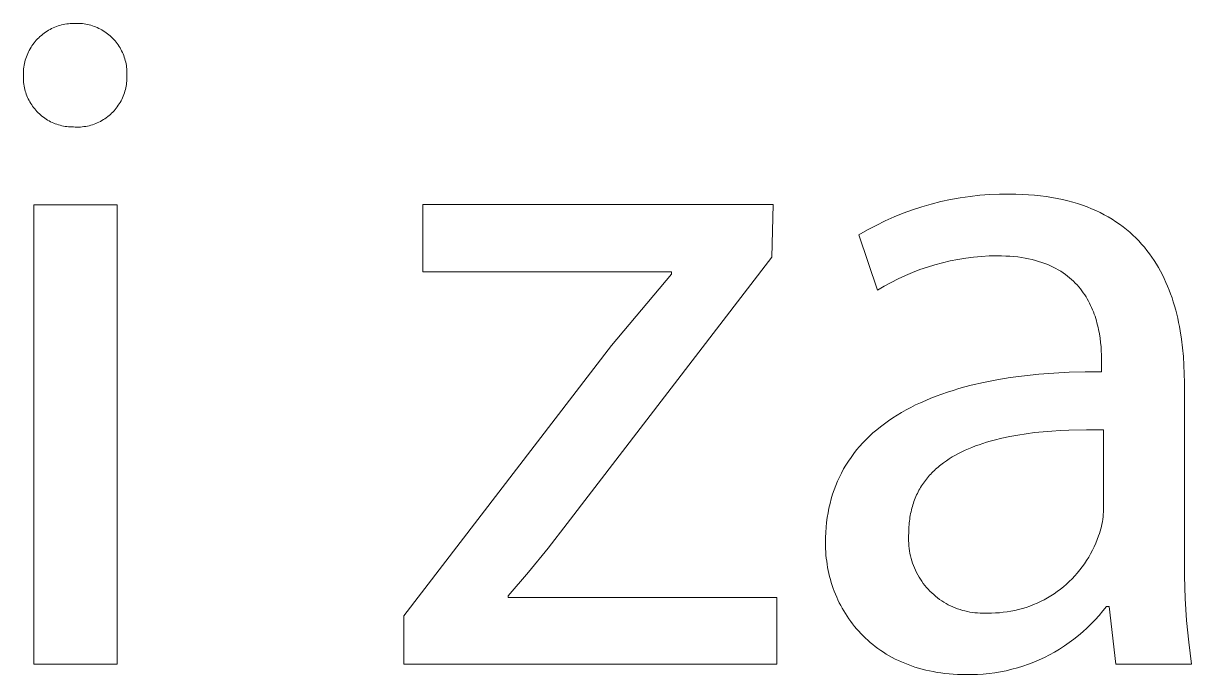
# Model space of a CAD drawing. Header units: millimetres. Extents: x -1283 to 2747, y -259 to 2557.
# Drawn here: x 1605.27 to 1654.94, y -191.62 to -163.95 of the extents above; entities that cross this region are included whole.
import ezdxf

# ---------------------------------------------------------------- set-up
doc = ezdxf.new("R2010")
doc.units = ezdxf.units.MM
doc.header["$MEASUREMENT"] = 0
doc.layers.add('Domyślny', color=7, linetype='Continuous', true_color=0x000000)

msp = doc.modelspace()

# ---------------------------------------------------------------- linework, layer by layer
at = {"layer": 'Domyślny', "color": 18, "lineweight": 15, "true_color": 0x000000}
for p, q in [((1606.093, -164.407), (1606.153, -164.361)), ((1606.153, -164.361), (1606.214, -164.318)), ((1606.214, -164.318), (1606.276, -164.277)), ((1606.276, -164.277), (1606.34, -164.238)), ((1606.34, -164.238), (1606.406, -164.202)), ((1606.406, -164.202), (1606.472, -164.168)), ((1606.472, -164.168), (1606.54, -164.136)), ((1606.54, -164.136), (1606.609, -164.106)), ((1606.609, -164.106), (1606.679, -164.079)), ((1606.679, -164.079), (1606.749, -164.054)), ((1606.749, -164.054), (1606.821, -164.032)), ((1606.821, -164.032), (1606.893, -164.012)), ((1606.893, -164.012), (1606.966, -163.995)), ((1606.966, -163.995), (1607.039, -163.98)), ((1607.039, -163.98), (1607.113, -163.968)), ((1607.113, -163.968), (1607.187, -163.959)), ((1607.187, -163.959), (1607.262, -163.952)), ((1607.262, -163.952), (1607.337, -163.947)), ((1607.337, -163.947), (1607.412, -163.945)), ((1607.412, -163.945), (1607.487, -163.946)), ((1607.487, -163.946), (1607.56, -163.945)), ((1607.56, -163.945), (1607.633, -163.947)), ((1607.633, -163.947), (1607.706, -163.951)), ((1607.706, -163.951), (1607.778, -163.957)), ((1607.778, -163.957), (1607.851, -163.966)), ((1607.851, -163.966), (1607.923, -163.978)), ((1607.923, -163.978), (1607.995, -163.992)), ((1607.995, -163.992), (1608.066, -164.008)), ((1608.066, -164.008), (1608.136, -164.027)), ((1608.136, -164.027), (1608.206, -164.049)), ((1608.206, -164.049), (1608.275, -164.072)), ((1608.275, -164.072), (1608.344, -164.098)), ((1608.344, -164.098), (1608.411, -164.127)), ((1608.411, -164.127), (1608.477, -164.157)), ((1608.477, -164.157), (1608.543, -164.19)), ((1608.543, -164.19), (1608.607, -164.226)), ((1608.607, -164.226), (1608.669, -164.263)), ((1608.669, -164.263), (1608.731, -164.302)), ((1608.731, -164.302), (1608.791, -164.344)), ((1608.791, -164.344), (1608.849, -164.388)), ((1608.849, -164.388), (1608.907, -164.433)), ((1605.636, -164.899), (1605.679, -164.838)), ((1605.679, -164.838), (1605.724, -164.778)), ((1605.724, -164.778), (1605.771, -164.719)), ((1605.771, -164.719), (1605.82, -164.663)), ((1605.82, -164.663), (1605.871, -164.608)), ((1605.871, -164.608), (1605.924, -164.555)), ((1605.924, -164.555), (1605.978, -164.503)), ((1605.978, -164.503), (1606.035, -164.454)), ((1606.035, -164.454), (1606.093, -164.407)), ((1608.907, -164.433), (1608.962, -164.481)), ((1608.962, -164.481), (1609.016, -164.53)), ((1609.016, -164.53), (1609.068, -164.581)), ((1609.068, -164.581), (1609.118, -164.634)), ((1609.118, -164.634), (1609.167, -164.689)), ((1609.167, -164.689), (1609.213, -164.745)), ((1609.213, -164.745), (1609.258, -164.803)), ((1609.258, -164.803), (1609.3, -164.863)), ((1609.3, -164.863), (1609.341, -164.924)), ((1605.376, -165.436), (1605.4, -165.365)), ((1605.4, -165.365), (1605.427, -165.295)), ((1605.427, -165.295), (1605.456, -165.226)), ((1605.456, -165.226), (1605.487, -165.158)), ((1605.487, -165.158), (1605.521, -165.092)), ((1605.521, -165.092), (1605.557, -165.026)), ((1605.557, -165.026), (1605.596, -164.962)), ((1605.596, -164.962), (1605.636, -164.899)), ((1609.341, -164.924), (1609.379, -164.986)), ((1609.379, -164.986), (1609.415, -165.049)), ((1609.415, -165.049), (1609.449, -165.114)), ((1609.449, -165.114), (1609.481, -165.18)), ((1609.481, -165.18), (1609.511, -165.246)), ((1609.511, -165.246), (1609.538, -165.314)), ((1609.538, -165.314), (1609.562, -165.383)), ((1605.276, -165.95), (1605.283, -165.875)), ((1605.283, -165.875), (1605.292, -165.801)), ((1605.292, -165.801), (1605.303, -165.727)), ((1605.303, -165.727), (1605.318, -165.653)), ((1605.318, -165.653), (1605.334, -165.58)), ((1605.334, -165.58), (1605.354, -165.508)), ((1605.354, -165.508), (1605.376, -165.436)), ((1609.562, -165.383), (1609.585, -165.453)), ((1609.585, -165.453), (1609.605, -165.523)), ((1609.605, -165.523), (1609.623, -165.594)), ((1609.623, -165.594), (1609.638, -165.665)), ((1609.638, -165.665), (1609.65, -165.737)), ((1609.65, -165.737), (1609.661, -165.809)), ((1609.661, -165.809), (1609.668, -165.882)), ((1605.271, -166.099), (1605.272, -166.024)), ((1605.272, -166.174), (1605.271, -166.099)), ((1605.271, -166.247), (1605.272, -166.174)), ((1605.272, -166.319), (1605.271, -166.247)), ((1605.272, -166.024), (1605.276, -165.95)), ((1605.276, -166.391), (1605.272, -166.319)), ((1609.668, -165.882), (1609.674, -165.955)), ((1609.673, -166.322), (1609.669, -166.395)), ((1609.675, -166.248), (1609.673, -166.322)), ((1609.674, -165.955), (1609.676, -166.028)), ((1609.676, -166.101), (1609.674, -166.174)), ((1609.674, -166.174), (1609.675, -166.248)), ((1609.676, -166.028), (1609.676, -166.101)), ((1605.283, -166.463), (1605.276, -166.391)), ((1605.292, -166.535), (1605.283, -166.463)), ((1605.303, -166.607), (1605.292, -166.535)), ((1605.317, -166.678), (1605.303, -166.607)), ((1605.333, -166.749), (1605.317, -166.678)), ((1605.352, -166.819), (1605.333, -166.749)), ((1605.373, -166.888), (1605.352, -166.819)), ((1609.59, -166.83), (1609.568, -166.9)), ((1609.609, -166.759), (1609.59, -166.83)), ((1609.626, -166.687), (1609.609, -166.759)), ((1609.641, -166.614), (1609.626, -166.687)), ((1609.653, -166.542), (1609.641, -166.614)), ((1609.662, -166.469), (1609.653, -166.542)), ((1609.669, -166.395), (1609.662, -166.469)), ((1605.396, -166.957), (1605.373, -166.888)), ((1605.422, -167.024), (1605.396, -166.957)), ((1605.45, -167.091), (1605.422, -167.024)), ((1605.48, -167.157), (1605.45, -167.091)), ((1605.513, -167.221), (1605.48, -167.157)), ((1605.548, -167.285), (1605.513, -167.221)), ((1605.585, -167.347), (1605.548, -167.285)), ((1605.624, -167.408), (1605.585, -167.347)), ((1609.348, -167.366), (1609.308, -167.427)), ((1609.387, -167.303), (1609.348, -167.366)), ((1609.423, -167.238), (1609.387, -167.303)), ((1609.456, -167.173), (1609.423, -167.238)), ((1609.488, -167.106), (1609.456, -167.173)), ((1609.517, -167.038), (1609.488, -167.106)), ((1609.544, -166.97), (1609.517, -167.038)), ((1609.568, -166.9), (1609.544, -166.97)), ((1605.665, -167.468), (1605.624, -167.408)), ((1605.708, -167.526), (1605.665, -167.468)), ((1605.753, -167.583), (1605.708, -167.526)), ((1605.8, -167.638), (1605.753, -167.583)), ((1605.849, -167.691), (1605.8, -167.638)), ((1605.9, -167.743), (1605.849, -167.691)), ((1605.952, -167.793), (1605.9, -167.743)), ((1606.007, -167.841), (1605.952, -167.793)), ((1606.062, -167.887), (1606.007, -167.841)), ((1608.913, -167.863), (1608.855, -167.909)), ((1608.969, -167.815), (1608.913, -167.863)), ((1609.023, -167.765), (1608.969, -167.815)), ((1609.075, -167.713), (1609.023, -167.765)), ((1609.125, -167.659), (1609.075, -167.713)), ((1609.174, -167.603), (1609.125, -167.659)), ((1609.221, -167.546), (1609.174, -167.603)), ((1609.265, -167.488), (1609.221, -167.546)), ((1609.308, -167.427), (1609.265, -167.488)), ((1606.12, -167.931), (1606.062, -167.887)), ((1606.179, -167.974), (1606.12, -167.931)), ((1606.239, -168.014), (1606.179, -167.974)), ((1606.3, -168.052), (1606.239, -168.014)), ((1606.363, -168.088), (1606.3, -168.052)), ((1606.427, -168.122), (1606.363, -168.088)), ((1606.493, -168.153), (1606.427, -168.122)), ((1606.559, -168.183), (1606.493, -168.153)), ((1606.626, -168.21), (1606.559, -168.183)), ((1606.694, -168.234), (1606.626, -168.21)), ((1606.763, -168.257), (1606.694, -168.234)), ((1606.833, -168.277), (1606.763, -168.257)), ((1606.903, -168.294), (1606.833, -168.277)), ((1606.974, -168.309), (1606.903, -168.294)), ((1607.045, -168.322), (1606.974, -168.309)), ((1607.117, -168.332), (1607.045, -168.322)), ((1607.189, -168.34), (1607.117, -168.332)), ((1607.261, -168.345), (1607.189, -168.34)), ((1607.334, -168.348), (1607.261, -168.345)), ((1607.406, -168.348), (1607.334, -168.348)), ((1607.48, -168.352), (1607.406, -168.348)), ((1607.553, -168.354), (1607.48, -168.352)), ((1607.627, -168.352), (1607.553, -168.354)), ((1607.701, -168.349), (1607.627, -168.352)), ((1607.774, -168.342), (1607.701, -168.349)), ((1607.847, -168.334), (1607.774, -168.342)), ((1607.92, -168.322), (1607.847, -168.334)), ((1607.993, -168.308), (1607.92, -168.322)), ((1608.065, -168.292), (1607.993, -168.308)), ((1608.136, -168.273), (1608.065, -168.292)), ((1608.206, -168.252), (1608.136, -168.273)), ((1608.276, -168.228), (1608.206, -168.252)), ((1608.345, -168.201), (1608.276, -168.228)), ((1608.413, -168.173), (1608.345, -168.201)), ((1608.48, -168.142), (1608.413, -168.173)), ((1608.546, -168.109), (1608.48, -168.142)), ((1608.61, -168.073), (1608.546, -168.109)), ((1608.674, -168.035), (1608.61, -168.073)), ((1608.736, -167.995), (1608.674, -168.035)), ((1608.796, -167.953), (1608.736, -167.995)), ((1608.855, -167.909), (1608.796, -167.953)), ((1645.1, -171.356), (1645.516, -171.297)), ((1645.516, -171.297), (1645.933, -171.252)), ((1645.933, -171.252), (1646.352, -171.221)), ((1646.352, -171.221), (1646.771, -171.205)), ((1646.771, -171.205), (1647.191, -171.204)), ((1647.191, -171.204), (1647.467, -171.207)), ((1647.467, -171.207), (1647.737, -171.216)), ((1647.737, -171.216), (1648, -171.231)), ((1648, -171.231), (1648.257, -171.251)), ((1648.257, -171.251), (1648.507, -171.277)), ((1648.507, -171.277), (1648.752, -171.308)), ((1648.752, -171.308), (1648.99, -171.345)), ((1605.715, -171.65), (1609.258, -171.65)), ((1605.715, -191.177), (1605.715, -171.65)), ((1609.258, -171.65), (1609.258, -191.177)), ((1622.259, -174.504), (1622.259, -171.646)), ((1622.259, -171.646), (1637.142, -171.646)), ((1637.142, -171.646), (1637.088, -173.873)), ((1643.067, -171.868), (1643.466, -171.738)), ((1643.466, -171.738), (1643.869, -171.621)), ((1643.869, -171.621), (1644.276, -171.518)), ((1644.276, -171.518), (1644.687, -171.43)), ((1644.687, -171.43), (1645.1, -171.356)), ((1648.99, -171.345), (1649.222, -171.387)), ((1649.222, -171.387), (1649.448, -171.434)), ((1649.448, -171.434), (1649.668, -171.487)), ((1649.668, -171.487), (1649.882, -171.544)), ((1649.882, -171.544), (1650.09, -171.606)), ((1650.09, -171.606), (1650.293, -171.674)), ((1650.293, -171.674), (1650.49, -171.745)), ((1650.49, -171.745), (1650.681, -171.822)), ((1650.681, -171.822), (1650.867, -171.903)), ((1641.9, -172.342), (1642.284, -172.171)), ((1642.284, -172.171), (1642.673, -172.013)), ((1642.673, -172.013), (1643.067, -171.868)), ((1650.867, -171.903), (1651.047, -171.988)), ((1651.047, -171.988), (1651.222, -172.078)), ((1651.222, -172.078), (1651.392, -172.172)), ((1651.392, -172.172), (1651.556, -172.27)), ((1651.556, -172.27), (1651.715, -172.372)), ((1640.79, -172.935), (1641.153, -172.725)), ((1641.153, -172.725), (1641.523, -172.527)), ((1641.523, -172.527), (1641.9, -172.342)), ((1651.715, -172.372), (1651.869, -172.478)), ((1651.869, -172.478), (1652.018, -172.588)), ((1652.018, -172.588), (1652.162, -172.702)), ((1652.162, -172.702), (1652.302, -172.819)), ((1652.302, -172.819), (1652.436, -172.94)), ((1641.582, -175.284), (1640.79, -172.935)), ((1652.436, -172.94), (1652.565, -173.064)), ((1652.565, -173.064), (1652.69, -173.192)), ((1652.69, -173.192), (1652.81, -173.323)), ((1652.81, -173.323), (1652.926, -173.457)), ((1646.668, -173.821), (1646.333, -173.829)), ((1646.853, -173.823), (1646.668, -173.821)), ((1647.033, -173.83), (1646.853, -173.823)), ((1652.926, -173.457), (1653.037, -173.594)), ((1653.037, -173.594), (1653.143, -173.734)), ((1653.143, -173.734), (1653.246, -173.877)), ((1637.088, -173.873), (1628.392, -185.2)), ((1643.703, -174.299), (1643.387, -174.409)), ((1644.024, -174.201), (1643.703, -174.299)), ((1644.347, -174.114), (1644.024, -174.201)), ((1644.673, -174.038), (1644.347, -174.114)), ((1645.002, -173.974), (1644.673, -174.038)), ((1645.333, -173.92), (1645.002, -173.974)), ((1645.665, -173.878), (1645.333, -173.92)), ((1645.999, -173.848), (1645.665, -173.878)), ((1646.333, -173.829), (1645.999, -173.848)), ((1647.207, -173.84), (1647.033, -173.83)), ((1647.377, -173.854), (1647.207, -173.84)), ((1647.542, -173.872), (1647.377, -173.854)), ((1647.702, -173.894), (1647.542, -173.872)), ((1647.857, -173.92), (1647.702, -173.894)), ((1648.007, -173.949), (1647.857, -173.92)), ((1648.153, -173.982), (1648.007, -173.949)), ((1648.294, -174.018), (1648.153, -173.982)), ((1648.431, -174.058), (1648.294, -174.018)), ((1648.563, -174.1), (1648.431, -174.058)), ((1648.691, -174.146), (1648.563, -174.1)), ((1648.815, -174.195), (1648.691, -174.146)), ((1648.934, -174.247), (1648.815, -174.195)), ((1649.049, -174.301), (1648.934, -174.247)), ((1649.16, -174.359), (1649.049, -174.301)), ((1653.246, -173.877), (1653.344, -174.023)), ((1653.344, -174.023), (1653.437, -174.171)), ((1653.437, -174.171), (1653.527, -174.322)), ((1632.821, -174.504), (1622.259, -174.504)), ((1630.271, -177.631), (1632.821, -174.598)), ((1632.821, -174.598), (1632.821, -174.504)), ((1642.462, -174.8), (1642.163, -174.951)), ((1642.765, -174.659), (1642.462, -174.8)), ((1643.074, -174.528), (1642.765, -174.659)), ((1643.387, -174.409), (1643.074, -174.528)), ((1649.268, -174.418), (1649.16, -174.359)), ((1649.371, -174.481), (1649.268, -174.418)), ((1649.47, -174.546), (1649.371, -174.481)), ((1649.566, -174.613), (1649.47, -174.546)), ((1649.658, -174.682), (1649.566, -174.613)), ((1649.746, -174.754), (1649.658, -174.682)), ((1649.831, -174.828), (1649.746, -174.754)), ((1653.527, -174.322), (1653.612, -174.475)), ((1653.612, -174.475), (1653.694, -174.631)), ((1653.694, -174.631), (1653.771, -174.789)), ((1653.771, -174.789), (1653.845, -174.95)), ((1641.869, -175.113), (1641.582, -175.284)), ((1642.163, -174.951), (1641.869, -175.113)), ((1649.912, -174.903), (1649.831, -174.828)), ((1649.99, -174.98), (1649.912, -174.903)), ((1650.064, -175.06), (1649.99, -174.98)), ((1650.136, -175.141), (1650.064, -175.06)), ((1650.204, -175.223), (1650.136, -175.141)), ((1650.268, -175.307), (1650.204, -175.223)), ((1650.33, -175.392), (1650.268, -175.307)), ((1653.845, -174.95), (1653.915, -175.112)), ((1653.915, -175.112), (1653.981, -175.277)), ((1653.981, -175.277), (1654.043, -175.443)), ((1650.389, -175.479), (1650.33, -175.392)), ((1650.445, -175.566), (1650.389, -175.479)), ((1650.498, -175.655), (1650.445, -175.566)), ((1650.548, -175.745), (1650.498, -175.655)), ((1650.595, -175.835), (1650.548, -175.745)), ((1654.043, -175.443), (1654.102, -175.611)), ((1654.102, -175.611), (1654.157, -175.781)), ((1654.157, -175.781), (1654.209, -175.952)), ((1650.64, -175.927), (1650.595, -175.835)), ((1650.682, -176.019), (1650.64, -175.927)), ((1650.722, -176.112), (1650.682, -176.019)), ((1650.759, -176.205), (1650.722, -176.112)), ((1650.794, -176.299), (1650.759, -176.205)), ((1650.827, -176.393), (1650.794, -176.299)), ((1654.209, -175.952), (1654.258, -176.125)), ((1654.258, -176.125), (1654.303, -176.3)), ((1654.303, -176.3), (1654.344, -176.475)), ((1650.857, -176.487), (1650.827, -176.393)), ((1650.885, -176.581), (1650.857, -176.487)), ((1650.912, -176.676), (1650.885, -176.581)), ((1650.936, -176.77), (1650.912, -176.676)), ((1650.958, -176.864), (1650.936, -176.77)), ((1654.344, -176.475), (1654.383, -176.652)), ((1654.383, -176.652), (1654.418, -176.83)), ((1650.978, -176.958), (1650.958, -176.864)), ((1651.014, -177.144), (1650.978, -176.958)), ((1651.043, -177.328), (1651.014, -177.144)), ((1654.418, -176.83), (1654.451, -177.009)), ((1654.451, -177.009), (1654.507, -177.37)), ((1621.44, -189.119), (1630.271, -177.631)), ((1651.066, -177.51), (1651.043, -177.328)), ((1651.083, -177.687), (1651.066, -177.51)), ((1651.096, -177.86), (1651.083, -177.687)), ((1654.507, -177.37), (1654.551, -177.734)), ((1654.551, -177.734), (1654.585, -178.1)), ((1651.104, -178.028), (1651.096, -177.86)), ((1651.109, -178.189), (1651.104, -178.028)), ((1651.11, -178.344), (1651.109, -178.189)), ((1654.585, -178.1), (1654.608, -178.467)), ((1649.078, -178.804), (1649.735, -178.77)), ((1649.735, -178.77), (1650.413, -178.75)), ((1650.413, -178.75), (1651.11, -178.746)), ((1651.11, -178.746), (1651.11, -178.344)), ((1654.608, -178.467), (1654.622, -178.835)), ((1645.558, -179.325), (1646.093, -179.202)), ((1646.093, -179.202), (1646.649, -179.092)), ((1646.649, -179.092), (1647.226, -178.998)), ((1647.226, -178.998), (1647.823, -178.918)), ((1647.823, -178.918), (1648.44, -178.854)), ((1648.44, -178.854), (1649.078, -178.804)), ((1654.622, -178.835), (1654.626, -179.203)), ((1654.626, -179.203), (1654.626, -186.504)), ((1643.852, -179.873), (1644.08, -179.784)), ((1644.08, -179.784), (1644.313, -179.699)), ((1644.313, -179.699), (1644.552, -179.617)), ((1644.552, -179.617), (1644.795, -179.538)), ((1644.795, -179.538), (1645.044, -179.464)), ((1645.044, -179.464), (1645.299, -179.393)), ((1645.299, -179.393), (1645.558, -179.325)), ((1642.795, -180.371), (1642.996, -180.265)), ((1642.996, -180.265), (1643.202, -180.161)), ((1643.202, -180.161), (1643.413, -180.062)), ((1643.413, -180.062), (1643.63, -179.966)), ((1643.63, -179.966), (1643.852, -179.873)), ((1642.048, -180.833), (1642.226, -180.712)), ((1642.226, -180.712), (1642.41, -180.595)), ((1642.41, -180.595), (1642.6, -180.481)), ((1642.6, -180.481), (1642.795, -180.371)), ((1641.389, -181.35), (1641.546, -181.216)), ((1641.546, -181.216), (1641.707, -181.085)), ((1641.707, -181.085), (1641.875, -180.957)), ((1641.875, -180.957), (1642.048, -180.833)), ((1648.986, -181.267), (1648.622, -181.297)), ((1649.353, -181.243), (1648.986, -181.267)), ((1649.721, -181.226), (1649.353, -181.243)), ((1650.459, -181.21), (1649.721, -181.226)), ((1651.191, -181.216), (1650.459, -181.21)), ((1651.191, -184.598), (1651.191, -181.216)), ((1640.955, -181.774), (1641.094, -181.629)), ((1641.094, -181.629), (1641.239, -181.488)), ((1641.239, -181.488), (1641.389, -181.35)), ((1646.212, -181.745), (1646.054, -181.795)), ((1646.372, -181.698), (1646.212, -181.745)), ((1646.535, -181.653), (1646.372, -181.698)), ((1646.866, -181.571), (1646.535, -181.653)), ((1647.205, -181.499), (1646.866, -181.571)), ((1647.552, -181.436), (1647.205, -181.499)), ((1647.904, -181.381), (1647.552, -181.436)), ((1648.261, -181.335), (1647.904, -181.381)), ((1648.622, -181.297), (1648.261, -181.335)), ((1640.455, -182.386), (1640.572, -182.228)), ((1640.572, -182.228), (1640.694, -182.073)), ((1640.694, -182.073), (1640.821, -181.922)), ((1640.821, -181.922), (1640.955, -181.774)), ((1645.025, -182.222), (1644.891, -182.294)), ((1645.163, -182.152), (1645.025, -182.222)), ((1645.305, -182.085), (1645.163, -182.152)), ((1645.449, -182.022), (1645.305, -182.085)), ((1645.596, -181.961), (1645.449, -182.022)), ((1645.746, -181.903), (1645.596, -181.961)), ((1645.899, -181.847), (1645.746, -181.903)), ((1646.054, -181.795), (1645.899, -181.847)), ((1640.141, -182.88), (1640.24, -182.712)), ((1640.24, -182.712), (1640.345, -182.547)), ((1640.345, -182.547), (1640.455, -182.386)), ((1644.214, -182.751), (1644.158, -182.798)), ((1644.271, -182.706), (1644.214, -182.751)), ((1644.387, -182.617), (1644.271, -182.706)), ((1644.508, -182.531), (1644.387, -182.617)), ((1644.632, -182.449), (1644.508, -182.531)), ((1644.759, -182.37), (1644.632, -182.449)), ((1644.891, -182.294), (1644.759, -182.37)), ((1639.88, -183.403), (1639.961, -183.225)), ((1639.961, -183.225), (1640.048, -183.051)), ((1640.048, -183.051), (1640.141, -182.88)), ((1643.704, -183.255), (1643.659, -183.311)), ((1643.75, -183.201), (1643.704, -183.255)), ((1643.797, -183.147), (1643.75, -183.201)), ((1643.845, -183.095), (1643.797, -183.147)), ((1643.895, -183.043), (1643.845, -183.095)), ((1643.945, -182.992), (1643.895, -183.043)), ((1643.997, -182.942), (1643.945, -182.992)), ((1644.049, -182.893), (1643.997, -182.942)), ((1644.103, -182.845), (1644.049, -182.893)), ((1644.158, -182.798), (1644.103, -182.845)), ((1639.735, -183.769), (1639.805, -183.584)), ((1639.805, -183.584), (1639.88, -183.403)), ((1643.377, -183.724), (1643.342, -183.787)), ((1643.414, -183.662), (1643.377, -183.724)), ((1643.452, -183.601), (1643.414, -183.662)), ((1643.491, -183.541), (1643.452, -183.601)), ((1643.531, -183.482), (1643.491, -183.541)), ((1643.572, -183.424), (1643.531, -183.482)), ((1643.615, -183.367), (1643.572, -183.424)), ((1643.659, -183.311), (1643.615, -183.367)), ((1639.562, -184.341), (1639.614, -184.147)), ((1639.614, -184.147), (1639.672, -183.956)), ((1639.672, -183.956), (1639.735, -183.769)), ((1643.158, -184.185), (1643.132, -184.255)), ((1643.185, -184.116), (1643.158, -184.185)), ((1643.214, -184.049), (1643.185, -184.116)), ((1643.244, -183.982), (1643.214, -184.049)), ((1643.275, -183.916), (1643.244, -183.982)), ((1643.308, -183.851), (1643.275, -183.916)), ((1643.342, -183.787), (1643.308, -183.851)), ((1639.444, -184.942), (1639.477, -184.738)), ((1639.477, -184.738), (1639.517, -184.538)), ((1639.517, -184.538), (1639.562, -184.341)), ((1643.005, -184.696), (1642.988, -184.773)), ((1643.022, -184.62), (1643.005, -184.696)), ((1643.041, -184.545), (1643.022, -184.62)), ((1643.062, -184.471), (1643.041, -184.545)), ((1643.084, -184.398), (1643.062, -184.471)), ((1643.107, -184.326), (1643.084, -184.398)), ((1643.132, -184.255), (1643.107, -184.326)), ((1651.181, -184.807), (1651.188, -184.703)), ((1651.188, -184.703), (1651.191, -184.598)), ((1628.392, -185.2), (1627.581, -186.246)), ((1639.395, -185.359), (1639.416, -185.149)), ((1639.416, -185.149), (1639.444, -184.942)), ((1642.93, -185.175), (1642.923, -185.259)), ((1642.939, -185.092), (1642.93, -185.175)), ((1642.949, -185.011), (1642.939, -185.092)), ((1642.961, -184.931), (1642.949, -185.011)), ((1642.974, -184.851), (1642.961, -184.931)), ((1642.988, -184.773), (1642.974, -184.851)), ((1651.1, -185.325), (1651.123, -185.222)), ((1651.123, -185.222), (1651.142, -185.119)), ((1651.142, -185.119), (1651.159, -185.016)), ((1651.159, -185.016), (1651.172, -184.912)), ((1651.172, -184.912), (1651.181, -184.807)), ((1639.37, -185.788), (1639.379, -185.572)), ((1639.379, -185.572), (1639.395, -185.359)), ((1642.904, -185.712), (1642.901, -185.821)), ((1642.91, -185.604), (1642.904, -185.712)), ((1642.911, -185.516), (1642.91, -185.604)), ((1642.913, -185.429), (1642.911, -185.516)), ((1642.917, -185.343), (1642.913, -185.429)), ((1642.923, -185.259), (1642.917, -185.343)), ((1650.919, -185.881), (1650.976, -185.725)), ((1650.976, -185.725), (1651.012, -185.627)), ((1651.012, -185.627), (1651.044, -185.527)), ((1651.044, -185.527), (1651.074, -185.426)), ((1651.074, -185.426), (1651.1, -185.325)), ((1639.367, -186.007), (1639.37, -185.788)), ((1639.369, -186.14), (1639.367, -186.007)), ((1639.373, -186.272), (1639.369, -186.14)), ((1642.901, -185.821), (1642.902, -185.929)), ((1642.902, -185.929), (1642.906, -186.037)), ((1642.906, -186.037), (1642.914, -186.145)), ((1642.914, -186.145), (1642.926, -186.253)), ((1650.718, -186.336), (1650.79, -186.187)), ((1650.79, -186.187), (1650.857, -186.035)), ((1650.857, -186.035), (1650.919, -185.881)), ((1627.581, -186.246), (1626.745, -187.271)), ((1639.38, -186.405), (1639.373, -186.272)), ((1639.391, -186.537), (1639.38, -186.405)), ((1639.404, -186.668), (1639.391, -186.537)), ((1639.42, -186.8), (1639.404, -186.668)), ((1642.926, -186.253), (1642.942, -186.36)), ((1642.942, -186.36), (1642.961, -186.466)), ((1642.961, -186.466), (1642.984, -186.572)), ((1642.984, -186.572), (1643.011, -186.677)), ((1643.011, -186.677), (1643.041, -186.781)), ((1650.471, -186.768), (1650.558, -186.626)), ((1650.558, -186.626), (1650.64, -186.482)), ((1650.64, -186.482), (1650.718, -186.336)), ((1654.626, -186.504), (1654.628, -187.441)), ((1639.44, -186.931), (1639.42, -186.8)), ((1639.462, -187.061), (1639.44, -186.931)), ((1639.487, -187.191), (1639.462, -187.061)), ((1639.515, -187.32), (1639.487, -187.191)), ((1643.041, -186.781), (1643.074, -186.884)), ((1643.074, -186.884), (1643.112, -186.985)), ((1643.112, -186.985), (1643.152, -187.086)), ((1643.152, -187.086), (1643.196, -187.185)), ((1643.196, -187.185), (1643.244, -187.282)), ((1650.075, -187.3), (1650.181, -187.172)), ((1650.181, -187.172), (1650.282, -187.04)), ((1650.282, -187.04), (1650.379, -186.906)), ((1650.379, -186.906), (1650.471, -186.768)), ((1626.745, -187.271), (1625.882, -188.274)), ((1639.546, -187.449), (1639.515, -187.32)), ((1639.58, -187.576), (1639.546, -187.449)), ((1639.617, -187.703), (1639.58, -187.576)), ((1639.657, -187.829), (1639.617, -187.703)), ((1643.244, -187.282), (1643.295, -187.378)), ((1643.295, -187.378), (1643.349, -187.471)), ((1643.349, -187.471), (1643.406, -187.563)), ((1643.406, -187.563), (1643.466, -187.653)), ((1643.466, -187.653), (1643.529, -187.741)), ((1649.611, -187.773), (1649.733, -187.661)), ((1649.733, -187.661), (1649.851, -187.544)), ((1649.851, -187.544), (1649.966, -187.424)), ((1649.966, -187.424), (1650.075, -187.3)), ((1654.628, -187.441), (1654.659, -188.377)), ((1639.7, -187.954), (1639.657, -187.829)), ((1639.745, -188.078), (1639.7, -187.954)), ((1639.794, -188.201), (1639.745, -188.078)), ((1639.846, -188.323), (1639.794, -188.201)), ((1643.529, -187.741), (1643.596, -187.827)), ((1643.596, -187.827), (1643.665, -187.91)), ((1643.665, -187.91), (1643.737, -187.991)), ((1643.737, -187.991), (1643.812, -188.069)), ((1643.812, -188.069), (1643.889, -188.145)), ((1643.889, -188.145), (1643.969, -188.218)), ((1643.969, -188.218), (1644.051, -188.288)), ((1648.948, -188.269), (1649.087, -188.179)), ((1649.087, -188.179), (1649.223, -188.084)), ((1649.223, -188.084), (1649.356, -187.985)), ((1649.356, -187.985), (1649.486, -187.881)), ((1649.486, -187.881), (1649.611, -187.773)), ((1625.882, -188.274), (1625.882, -188.341)), ((1625.882, -188.341), (1637.303, -188.341)), ((1637.303, -188.341), (1637.303, -191.173)), ((1639.9, -188.444), (1639.846, -188.323)), ((1639.958, -188.563), (1639.9, -188.444)), ((1640.018, -188.681), (1639.958, -188.563)), ((1640.081, -188.798), (1640.018, -188.681)), ((1644.051, -188.288), (1644.136, -188.355)), ((1644.136, -188.355), (1644.223, -188.42)), ((1644.223, -188.42), (1644.312, -188.481)), ((1644.312, -188.481), (1644.404, -188.539)), ((1644.404, -188.539), (1644.497, -188.594)), ((1644.497, -188.594), (1644.592, -188.646)), ((1644.592, -188.646), (1644.689, -188.695)), ((1644.689, -188.695), (1644.787, -188.74)), ((1647.898, -188.759), (1648.055, -188.704)), ((1648.055, -188.704), (1648.21, -188.645)), ((1648.21, -188.645), (1648.362, -188.58)), ((1648.362, -188.58), (1648.512, -188.509)), ((1648.512, -188.509), (1648.66, -188.434)), ((1648.66, -188.434), (1648.805, -188.354)), ((1648.805, -188.354), (1648.948, -188.269)), ((1651.311, -188.718), (1651.16, -188.912)), ((1651.432, -188.718), (1651.311, -188.718)), ((1651.714, -191.174), (1651.432, -188.718)), ((1654.659, -188.377), (1654.721, -189.312)), ((1621.44, -191.173), (1621.44, -189.119)), ((1640.147, -188.913), (1640.081, -188.798)), ((1640.216, -189.026), (1640.147, -188.913)), ((1640.288, -189.138), (1640.216, -189.026)), ((1640.363, -189.249), (1640.288, -189.138)), ((1644.787, -188.74), (1644.887, -188.782)), ((1644.887, -188.782), (1644.988, -188.82)), ((1644.988, -188.82), (1645.09, -188.855)), ((1645.09, -188.855), (1645.194, -188.887)), ((1645.194, -188.887), (1645.299, -188.914)), ((1645.299, -188.914), (1645.404, -188.939)), ((1645.404, -188.939), (1645.51, -188.959)), ((1645.51, -188.959), (1645.617, -188.976)), ((1645.617, -188.976), (1645.725, -188.989)), ((1645.725, -188.989), (1645.833, -188.999)), ((1645.833, -188.999), (1645.941, -189.005)), ((1645.941, -189.005), (1646.049, -189.007)), ((1646.049, -189.007), (1646.157, -189.005)), ((1646.157, -189.005), (1646.265, -189)), ((1646.265, -189), (1646.431, -189.001)), ((1646.431, -189.001), (1646.597, -188.996)), ((1646.597, -188.996), (1646.763, -188.986)), ((1646.763, -188.986), (1646.928, -188.971)), ((1646.928, -188.971), (1647.092, -188.949)), ((1647.092, -188.949), (1647.256, -188.922)), ((1647.256, -188.922), (1647.418, -188.889)), ((1647.418, -188.889), (1647.58, -188.851)), ((1647.58, -188.851), (1647.74, -188.808)), ((1647.74, -188.808), (1647.898, -188.759)), ((1651.002, -189.101), (1650.838, -189.284)), ((1651.16, -188.912), (1651.002, -189.101)), ((1640.441, -189.358), (1640.363, -189.249)), ((1640.522, -189.465), (1640.441, -189.358)), ((1640.605, -189.57), (1640.522, -189.465)), ((1640.692, -189.673), (1640.605, -189.57)), ((1640.781, -189.774), (1640.692, -189.673)), ((1650.491, -189.634), (1650.309, -189.8)), ((1650.668, -189.462), (1650.491, -189.634)), ((1650.838, -189.284), (1650.668, -189.462)), ((1654.721, -189.312), (1654.813, -190.245)), ((1640.874, -189.874), (1640.781, -189.774)), ((1640.969, -189.971), (1640.874, -189.874)), ((1641.067, -190.066), (1640.969, -189.971)), ((1641.168, -190.159), (1641.067, -190.066)), ((1641.272, -190.25), (1641.168, -190.159)), ((1649.929, -190.112), (1649.731, -190.259)), ((1650.122, -189.959), (1649.929, -190.112)), ((1650.309, -189.8), (1650.122, -189.959)), ((1641.378, -190.338), (1641.272, -190.25)), ((1641.488, -190.424), (1641.378, -190.338)), ((1641.6, -190.507), (1641.488, -190.424)), ((1641.716, -190.588), (1641.6, -190.507)), ((1641.834, -190.667), (1641.716, -190.588)), ((1641.955, -190.743), (1641.834, -190.667)), ((1649.11, -190.657), (1648.894, -190.776)), ((1649.322, -190.532), (1649.11, -190.657)), ((1649.529, -190.399), (1649.322, -190.532)), ((1649.731, -190.259), (1649.529, -190.399)), ((1654.813, -190.245), (1654.935, -191.174)), ((1609.258, -191.177), (1605.715, -191.177)), ((1637.303, -191.173), (1621.44, -191.173)), ((1642.079, -190.816), (1641.955, -190.743)), ((1642.206, -190.886), (1642.079, -190.816)), ((1642.335, -190.954), (1642.206, -190.886)), ((1642.468, -191.018), (1642.335, -190.954)), ((1642.603, -191.08), (1642.468, -191.018)), ((1642.742, -191.138), (1642.603, -191.08)), ((1642.883, -191.194), (1642.742, -191.138)), ((1643.027, -191.247), (1642.883, -191.194)), ((1647.995, -191.175), (1647.763, -191.256)), ((1648.225, -191.087), (1647.995, -191.175)), ((1648.452, -190.991), (1648.225, -191.087)), ((1648.675, -190.887), (1648.452, -190.991)), ((1648.894, -190.776), (1648.675, -190.887)), ((1654.935, -191.174), (1651.714, -191.174)), ((1643.173, -191.296), (1643.027, -191.247)), ((1643.323, -191.342), (1643.173, -191.296)), ((1643.475, -191.384), (1643.323, -191.342)), ((1643.631, -191.424), (1643.475, -191.384)), ((1643.789, -191.46), (1643.631, -191.424)), ((1643.95, -191.492), (1643.789, -191.46)), ((1644.114, -191.521), (1643.95, -191.492)), ((1644.28, -191.546), (1644.114, -191.521)), ((1644.45, -191.567), (1644.28, -191.546)), ((1644.622, -191.585), (1644.45, -191.567)), ((1644.797, -191.599), (1644.622, -191.585)), ((1644.975, -191.609), (1644.797, -191.599)), ((1645.156, -191.615), (1644.975, -191.609)), ((1645.339, -191.617), (1645.156, -191.615)), ((1645.585, -191.618), (1645.339, -191.617)), ((1645.832, -191.611), (1645.585, -191.618)), ((1646.077, -191.595), (1645.832, -191.611)), ((1646.322, -191.571), (1646.077, -191.595)), ((1646.566, -191.539), (1646.322, -191.571)), ((1646.809, -191.499), (1646.566, -191.539)), ((1647.05, -191.45), (1646.809, -191.499)), ((1647.29, -191.393), (1647.05, -191.45)), ((1647.527, -191.329), (1647.29, -191.393)), ((1647.763, -191.256), (1647.527, -191.329))]:
    msp.add_line(p, q, dxfattribs=at)

doc.saveas('drawing.dxf')
